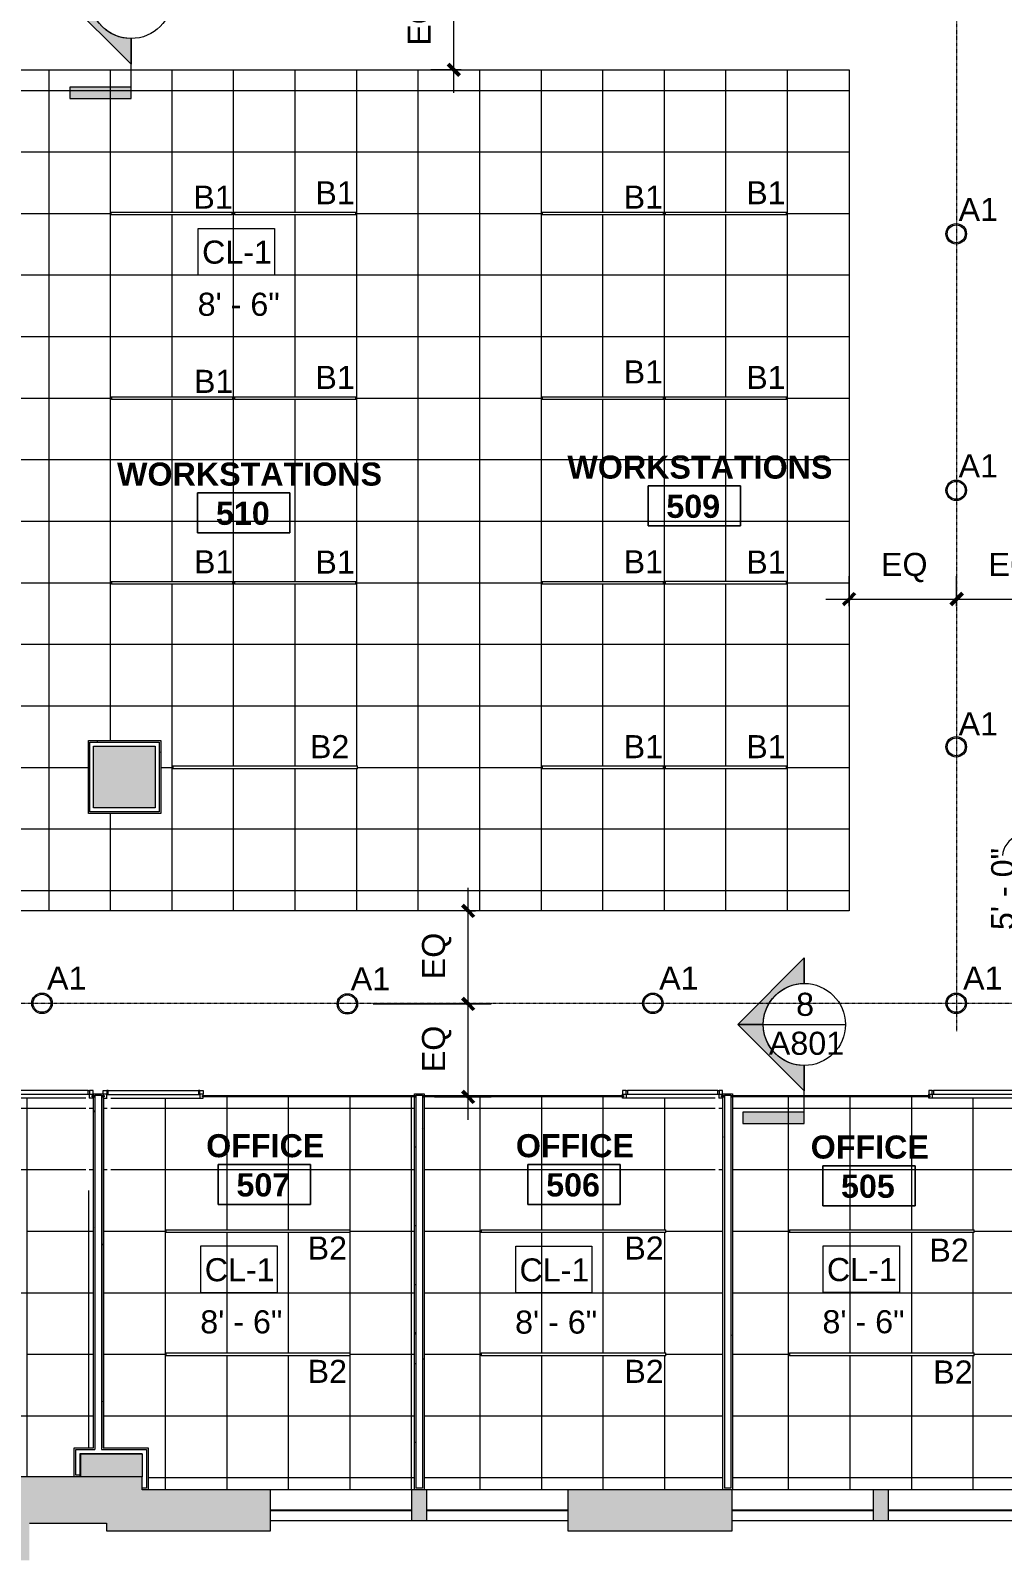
# Model space of a CAD drawing. Header units: inches. Extents: x 0 to 1865, y 0 to 1094.
# Drawn here: x 1049 to 1428, y 0 to 597 of the extents above; entities that cross this region are included whole.
import ezdxf

# ---------------------------------------------------------------- set-up
doc = ezdxf.new("R2010")
doc.units = ezdxf.units.IN
doc.header["$MEASUREMENT"] = 0
doc.linetypes.add('Center 1_16_', pattern=[0.15625, 0.0625, -0.03125, 0.03125, -0.03125])
for name, color, linetype, lineweight in [('A-ANNO-DIMS', 211, 'Continuous', 9), ('A-ANNO-DIMS-96', 211, 'Continuous', 9), ('A-AREA-IDEN', 2, 'Continuous', 9), ('A-CLNG', 13, 'Continuous', 13), ('A-CLNG-IDEN', 151, 'Continuous', 9), ('A-CLNG-PATT', 13, 'Continuous', 13), ('A-DETL', 90, 'Continuous', 9), ('A-DETL-GENF', 92, 'Continuous', 9), ('A-DOOR', 31, 'Continuous', 13), ('A-WALL', 113, 'Continuous', 13), ('A-WALL-PATT', 111, 'Continuous', 13), ('E-LITE-EQPM', 33, 'Continuous', 9), ('E-LITE-EQPM-IDEN', 33, 'Continuous', 9), ('G-ANNO-SYMB', 111, 'Continuous', 9), ('I-WALL', 2, 'Continuous', 13), ('S-COLS', 52, 'Continuous', 13), ('Victor Bldg - 5th Floor_LINK_dwg', 8, 'Continuous', 9), ('WINDOWS', 7, 'Continuous', 9), ('WINDOWS SILL', 7, 'Continuous', 9)]:
    doc.layers.add(name, color=color, linetype=linetype, lineweight=lineweight)
doc.styles.add('Arial', font='arial.ttf', dxfattribs={"height": 9})
doc.styles.add('Swis721 Lt BT', font='swissl.ttf', dxfattribs={"height": 9})
doc.styles.add('Swis721 Lt BT_B', font='', dxfattribs={"height": 9})
doc.styles.get('Swis721 Lt BT_B').set_extended_font_data('Swis721 Lt BT', bold=True)
doc.dimstyles.new('OTJ_-_3_32__Linear__1_2__Tolerance', dxfattribs={"dimscale": 12, "dimtxt": 9.497835, "dimasz": 0.375, "dimexe": 0.75, "dimexo": 0.5, "dimgap": 0.5, "dimtad": 1, "dimdec": 1, "dimrnd": 0.5, "dimzin": 3, "dimdsep": 46, "dimlunit": 4, "dimtxsty": 'Swis721 Lt BT', "dimblk1": 'OBLIQUE', "dimblk2": 'OBLIQUE', "dimsah": 1, "dimcen": 0.09, "dimdle": 0.75, "dimazin": 0, "dimtfac": 1, "dimtdec": 4, "dimtix": 1, "dimtmove": 0, "dimatfit": 3, "dimfxl": 1, "dimtvp": 1, "dimfrac": 2, "dimtolj": 1, "dimtzin": 0, "dimarcsym": 2})
doc.dimstyles.new('OTJ_-_3_32__Linear__1_2__Tolerance_1', dxfattribs={"dimscale": 12, "dimtxt": 9.497835, "dimasz": 0.375, "dimexe": 0.75, "dimexo": 0.5, "dimgap": 0.5, "dimtad": 1, "dimdec": 1, "dimrnd": 0.5, "dimzin": 3, "dimdsep": 46, "dimlunit": 4, "dimtxsty": 'Swis721 Lt BT', "dimblk1": 'OBLIQUE', "dimblk2": 'OBLIQUE', "dimsah": 1, "dimcen": 0.09, "dimdle": 0.75, "dimazin": 0, "dimtfac": 1, "dimtdec": 4, "dimtix": 1, "dimtmove": 1, "dimatfit": 3, "dimfxl": 1, "dimtvp": 1, "dimfrac": 2, "dimtolj": 1, "dimtzin": 0, "dimarcsym": 2})
pattern_1 = [(0, (0, 0), (30.72, 7.68), [1.267, -21.773, 1.267, -21.773, -122.88]), (0, (0, 0), (30.72, 7.68), [-46.08, 1.267, -44.813, 1.267, -21.773, -53.76]), (0, (0, 0), (30.72, 7.68), [-115.2, 1.267, -14.093, 1.267, -37.133]), (120, (11.52, 3.84), (-22.011075, 22.7643), [1.267, -21.773, 1.267, -21.773, -122.88]), (120, (11.52, 3.84), (-22.011075, 22.7643), [-46.08, 1.267, -44.813, 1.267, -21.773, -53.76]), (120, (11.52, 3.84), (-22.011075, 22.7643), [-115.2, 1.267, -14.093, 1.267, -37.133]), (240, (15.36, 19.2), (-8.708925, -30.4443), [1.267, -21.773, 1.267, -21.773, -122.88]), (240, (15.36, 19.2), (-8.708925, -30.4443), [-46.08, 1.267, -44.813, 1.267, -21.773, -53.76]), (240, (15.36, 19.2), (-8.708925, -30.4443), [-115.2, 1.267, -14.093, 1.267, -37.133])]

# ---------------------------------------------------------------- blocks, each defined once
blk = doc.blocks.new('Concrete-Rectangular-Column - 24_ X 24_-6973359-REFLECTED CEILING PLAN')
at = {"layer": 'S-COLS', "lineweight": 9}
blk.add_hatch(color=7, dxfattribs=at).paths.add_polyline_path([(12, -12), (12, 12), (-12, 12), (-12, -12)], flags=0)
at = {"layer": 'S-COLS', "color": 8, "lineweight": 20}
for p, q in [((-12, 12), (12, 12)), ((-12, -12), (-12, 12)), ((12, 12), (12, -12)), ((12, -12), (-12, -12))]:
    blk.add_line(p, q, dxfattribs=at)
blk = doc.blocks.new('Concrete-Rectangular-Column - 24_ X 24_-V2-REFLECTED CEILING PLAN')
at = {"layer": 'S-COLS', "lineweight": 9}
blk.add_hatch(color=7, dxfattribs=at).paths.add_polyline_path([(-6.46, 3.09), (12, 3.09), (12, 12), (-12, 12), (-12, 3.09), (-7.06, 3.09)], flags=0)
at = {"layer": 'S-COLS', "color": 8, "lineweight": 20}
for p, q in [((-12, 12), (12, 12)), ((-12, 3.09), (-12, 12)), ((12, 12), (12, 3.09))]:
    blk.add_line(p, q, dxfattribs=at)
blk = doc.blocks.new('Lighting fixture TBLS-HX-4-15-B-U-W - TBLS-HX-4-24-7815314-REFLECTED CEILING PLAN')
at = {"layer": 'E-LITE-EQPM'}
for p, q in [((-0.54, 23.67), (0.54, 23.67)), ((-0.54, 23.67), (-0.54, -23.67)), ((-0.47, 23.75), (0.47, 23.75)), ((-0.47, 23.75), (-0.47, 23.67)), ((0.47, 23.67), (0.47, 23.75)), ((0.54, -23.67), (0.54, 23.67)), ((0.54, -23.67), (-0.54, -23.67)), ((-0.47, -23.67), (-0.47, -23.75)), ((0.47, -23.75), (-0.47, -23.75)), ((0.47, -23.75), (0.47, -23.67))]:
    blk.add_line(p, q, dxfattribs=at)
blk = doc.blocks.new('Lighting fixture TBLS-HX-4-15-B-U-W - TBLS-HX-4-24 - 6_-7900651-REFLECTED CEILING PLAN')
at = {"layer": 'E-LITE-EQPM'}
for p, q in [((-0.5375, 23.675), (0.5375, 23.675)), ((-0.5375, 23.675), (-0.5375, -48.325)), ((-0.46875, 23.753125), (0.46875, 23.753125)), ((-0.46875, 23.753125), (-0.46875, 23.675)), ((0.46875, 23.675), (0.46875, 23.753125)), ((0.5375, -48.325), (0.5375, 23.675)), ((0.5375, -48.325), (-0.5375, -48.325))]:
    blk.add_line(p, q, dxfattribs=at)
blk = doc.blocks.new('L-PENDANT_FOCAL POINT 3_5 CYLINDER - L-PENDANT_FOCAL POINT 3_5 CYLINDER-7826649-REFLECTED CEILING PLAN')
at = {"layer": 'E-LITE-EQPM'}
for radius in [4, 3.5]:
    blk.add_circle((-0.125, 0), radius, dxfattribs=at)
blk = doc.blocks.new('Victor Bldg - 5th Floor_LINK_dwg-6972324-REFLECTED CEILING PLAN')
at = {"layer": 'WINDOWS'}
for p, q in [((1143, 19.75), (1198, 19.75)), ((1143, 19.5), (1198, 19.5)), ((1204, 19.75), (1259, 19.75)), ((1204, 19.5), (1259, 19.5)), ((1323.07, 19.75), (1378, 19.75)), ((1323.07, 19.5), (1378, 19.5)), ((1384, 19.75), (1439, 19.75)), ((1384, 19.5), (1439, 19.5))]:
    blk.add_line(p, q, dxfattribs=at)
at = {"layer": 'WINDOWS SILL'}
for p, q in [((1143, 15.5), (1198, 15.5)), ((1204, 15.5), (1259, 15.5)), ((1323.07, 15.5), (1378, 15.5)), ((1384, 15.5), (1439, 15.5))]:
    blk.add_line(p, q, dxfattribs=at)
blk = doc.blocks.new('Door - Single - Full Lite-8092558-REFLECTED CEILING PLAN')
at = {"layer": 'A-DOOR', "lineweight": 9}
for p, q in [((-15.51, 0.34), (-15.51, 0.86)), ((-15.51, 0.86), (-14.13, 0.86)), ((-14.13, 0.86), (-14.01, 0.86)), ((-14.13, 0.86), (-14.13, -0.64)), ((-12.63, 0.86), (22.12, 0.86)), ((22.12, -0.64), (22.12, 0.86)), ((22.12, 0.86), (23.49, 0.86)), ((23.49, 0.86), (23.49, 0.34)), ((-15.51, -0.68), (-15.51, -0.16)), ((-15.51, -0.68), (-15.51, -2.14)), ((-14.13, -0.68), (-15.51, -0.68)), ((-15.51, -2.14), (-14.13, -2.14)), ((-14.13, -0.64), (-13.63, -0.64)), ((-14.13, -2.14), (-14.13, -0.68)), ((-13.63, -2.14), (-14.13, -2.14)), ((-13.63, -0.64), (21.62, -0.64)), ((-13.63, -0.64), (-13.63, -2.14)), ((-13.63, -2.14), (21.62, -2.14)), ((21.62, -2.14), (21.62, -0.64)), ((21.62, -0.64), (22.12, -0.64)), ((22.12, -2.14), (21.62, -2.14)), ((23.49, -0.68), (22.12, -0.68)), ((22.12, -0.68), (22.12, -2.14)), ((22.12, -2.14), (23.49, -2.14)), ((23.49, -0.16), (23.49, -0.68)), ((23.49, -2.14), (23.49, -0.68))]:
    blk.add_line(p, q, dxfattribs=at)
blk = doc.blocks.new('Door - Single - Full Lite-8092562-REFLECTED CEILING PLAN')
at = {"layer": 'A-DOOR', "lineweight": 9}
for p, q in [((-15.51, 0.68), (-15.51, 2.14)), ((-15.51, 2.14), (-14.13, 2.14)), ((-14.13, 0.68), (-15.51, 0.68)), ((-15.51, 0.68), (-15.51, 0.16)), ((-14.13, 2.14), (-14.13, 0.68)), ((-13.63, 2.14), (-14.13, 2.14)), ((-14.13, 0.64), (-13.63, 0.64)), ((-14.13, -0.86), (-14.13, 0.64)), ((-13.63, 2.14), (21.62, 2.14)), ((-13.63, 0.64), (-13.63, 2.14)), ((-13.63, 0.64), (21.62, 0.64)), ((21.62, 2.14), (21.62, 0.64)), ((22.12, 2.14), (21.62, 2.14)), ((21.62, 0.64), (22.12, 0.64)), ((22.12, 2.14), (23.49, 2.14)), ((22.12, 0.68), (22.12, 2.14)), ((23.49, 0.68), (22.12, 0.68)), ((22.12, 0.64), (22.12, -0.86)), ((23.49, 2.14), (23.49, 0.68)), ((23.49, 0.16), (23.49, 0.68)), ((-15.51, -0.34), (-15.51, -0.86)), ((-15.51, -0.86), (-14.13, -0.86)), ((-14.13, -0.86), (-14.01, -0.86)), ((-12.63, -0.86), (22.12, -0.86)), ((22.12, -0.86), (23.49, -0.86)), ((23.49, -0.86), (23.49, -0.34))]:
    blk.add_line(p, q, dxfattribs=at)
blk = doc.blocks.new('Room Tag - Room Name and Number-3379422-REFLECTED CEILING PLAN')
at = {"layer": 'A-AREA-IDEN'}
for p, q in [((-0.1881, -0.1636), (-0.1881, -0.0018)), ((-0.1881, -0.0018), (0.1869, -0.0018)), ((0.1869, -0.0018), (-0.1881, -0.0018)), ((-0.1881, -0.0018), (-0.1881, -0.1636)), ((0.1869, -0.0018), (0.1869, -0.1636)), ((0.1869, -0.1636), (0.1869, -0.0018)), ((0.1869, -0.1636), (-0.1881, -0.1636)), ((-0.1881, -0.1636), (0.1869, -0.1636))]:
    blk.add_line(p, q, dxfattribs=at)
blk = doc.blocks.new('DIMBLOCK20-REFLECTED CEILING PLAN')
at = {"layer": 'A-ANNO-DIMS-96'}
for p, q in [((1459.69, 316.25), (1439.57, 316.25)), ((1448.57, 316.25), (1448.57, 247.25)), ((1448.57, 316.25), (1459.69, 316.25)), ((1447, 256.25), (1457.57, 256.25)), ((1448.57, 256.25), (1447, 256.25))]:
    blk.add_line(p, q, dxfattribs=at)
at = {"layer": 'A-ANNO-DIMS-96', "lineweight": 50}
for p, q in [((1448.57, 316.25), (1446.32, 318.5)), ((1448.57, 316.25), (1450.82, 314)), ((1448.57, 256.25), (1446.32, 258.5)), ((1448.57, 256.25), (1450.82, 254))]:
    blk.add_line(p, q, dxfattribs=at)
at = {"layer": 'A-ANNO-DIMS-96'}
blk.add_ellipse((1448.57, 274.9), major_axis=(-20.04, 0), ratio=0.566355, start_param=4.712389, end_param=6.283185, dxfattribs=at)
at = {"layer": 'A-ANNO-DIMS-96', "color": 0, "insert": (1424.04, 245.8), "char_height": 9, "width": 34.9159, "attachment_point": 1, "rotation": 90, "line_spacing_factor": 1.005062, "style": 'Swis721 Lt BT'}
blk.add_mtext('5\' - 0"', dxfattribs=at)
blk = doc.blocks.new('_Oblique')
at = {"color": 0, "linetype": 'ByBlock', "lineweight": -2}
blk.add_line((-0.5, -0.5), (0.5, 0.5), dxfattribs=at)
blk = doc.blocks.new('DIMBLOCK24-REFLECTED CEILING PLAN')
at = {"layer": 'A-ANNO-DIMS-96'}
for p, q in [((1368.62, 372.06), (1368.62, 383.88)), ((1410.56, 372.06), (1410.56, 383.88)), ((1359.62, 374.88), (1410.56, 374.88)), ((1368.62, 374.88), (1368.62, 372.06)), ((1410.56, 374.88), (1410.56, 372.06))]:
    blk.add_line(p, q, dxfattribs=at)
at = {"layer": 'A-ANNO-DIMS-96', "lineweight": 50}
for p, q in [((1368.62, 374.88), (1370.87, 377.13)), ((1410.56, 374.88), (1412.81, 377.13)), ((1368.62, 374.88), (1366.37, 372.63)), ((1410.56, 374.88), (1408.31, 372.63))]:
    blk.add_line(p, q, dxfattribs=at)
at = {"layer": 'A-ANNO-DIMS-96', "color": 0, "insert": (1381.07, 392.89), "char_height": 9, "width": 20.443, "attachment_point": 1, "line_spacing_factor": 1.005062, "style": 'Swis721 Lt BT'}
blk.add_mtext('EQ', dxfattribs=at)
blk = doc.blocks.new('DIMBLOCK25-REFLECTED CEILING PLAN')
at = {"layer": 'A-ANNO-DIMS-96'}
for p, q in [((1410.56, 372.06), (1410.56, 383.88)), ((1452.5, 372.06), (1452.5, 383.88)), ((1410.56, 374.88), (1461.5, 374.88)), ((1410.56, 374.88), (1410.56, 372.06)), ((1452.5, 374.88), (1452.5, 372.06))]:
    blk.add_line(p, q, dxfattribs=at)
at = {"layer": 'A-ANNO-DIMS-96', "lineweight": 50}
for p, q in [((1410.56, 374.88), (1412.81, 377.13)), ((1452.5, 374.88), (1454.75, 377.13)), ((1410.56, 374.88), (1408.31, 372.63)), ((1452.5, 374.88), (1450.25, 372.63))]:
    blk.add_line(p, q, dxfattribs=at)
at = {"layer": 'A-ANNO-DIMS-96', "color": 0, "insert": (1423.01, 392.89), "char_height": 9, "width": 20.443, "attachment_point": 1, "line_spacing_factor": 1.005062, "style": 'Swis721 Lt BT'}
blk.add_mtext('EQ', dxfattribs=at)
blk = doc.blocks.new('DIMBLOCK26-REFLECTED CEILING PLAN')
at = {"layer": 'A-ANNO-DIMS-96'}
for p, q in [((1183, 617.09), (1223.5, 617.09)), ((1214.5, 617.09), (1183, 617.09)), ((1214.5, 572.25), (1214.5, 617.09)), ((1217.32, 581.25), (1205.5, 581.25)), ((1214.5, 581.25), (1217.32, 581.25))]:
    blk.add_line(p, q, dxfattribs=at)
at = {"layer": 'A-ANNO-DIMS-96', "lineweight": 50}
for p, q in [((1214.5, 617.09), (1212.25, 619.34)), ((1214.5, 617.09), (1216.75, 614.84)), ((1214.5, 581.25), (1212.25, 583.5)), ((1214.5, 581.25), (1216.75, 579))]:
    blk.add_line(p, q, dxfattribs=at)
at = {"layer": 'A-ANNO-DIMS-96', "color": 0, "insert": (1196.48, 590.65), "char_height": 9, "width": 20.443, "attachment_point": 1, "rotation": 90, "line_spacing_factor": 1.005062, "style": 'Swis721 Lt BT'}
blk.add_mtext('EQ', dxfattribs=at)
blk = doc.blocks.new('DIMBLOCK28-REFLECTED CEILING PLAN')
at = {"layer": 'A-ANNO-DIMS-96'}
for p, q in [((1183, 217), (1229.11, 217)), ((1220.11, 217), (1183, 217)), ((1220.11, 171.75), (1220.11, 217)), ((1207, 180.75), (1229.11, 180.75)), ((1220.11, 180.75), (1207, 180.75))]:
    blk.add_line(p, q, dxfattribs=at)
at = {"layer": 'A-ANNO-DIMS-96', "lineweight": 50}
for p, q in [((1220.11, 217), (1217.86, 219.25)), ((1220.11, 217), (1222.36, 214.75)), ((1220.11, 180.75), (1217.86, 183)), ((1220.11, 180.75), (1222.36, 178.5))]:
    blk.add_line(p, q, dxfattribs=at)
at = {"layer": 'A-ANNO-DIMS-96', "color": 0, "insert": (1202.09, 190.36), "char_height": 9, "width": 20.443, "attachment_point": 1, "rotation": 90, "line_spacing_factor": 1.005062, "style": 'Swis721 Lt BT'}
blk.add_mtext('EQ', dxfattribs=at)
blk = doc.blocks.new('DIMBLOCK29-REFLECTED CEILING PLAN')
at = {"layer": 'A-ANNO-DIMS-96'}
for p, q in [((1220.11, 217), (1220.11, 262.25)), ((1222.93, 253.25), (1211.11, 253.25)), ((1220.11, 253.25), (1222.93, 253.25)), ((1183, 217), (1229.11, 217)), ((1220.11, 217), (1183, 217))]:
    blk.add_line(p, q, dxfattribs=at)
at = {"layer": 'A-ANNO-DIMS-96', "lineweight": 50}
for p, q in [((1220.11, 253.25), (1217.86, 255.5)), ((1220.11, 253.25), (1222.36, 251)), ((1220.11, 217), (1217.86, 219.25)), ((1220.11, 217), (1222.36, 214.75))]:
    blk.add_line(p, q, dxfattribs=at)
at = {"layer": 'A-ANNO-DIMS-96', "color": 0, "insert": (1202.09, 226.61), "char_height": 9, "width": 20.443, "attachment_point": 1, "rotation": 90, "line_spacing_factor": 1.005062, "style": 'Swis721 Lt BT'}
blk.add_mtext('EQ', dxfattribs=at)
blk = doc.blocks.new('Drafting View - 3_32_ x 3_8_-334918-REFLECTED CEILING PLAN')
at = {"layer": 'G-ANNO-SYMB'}
blk.add_hatch(color=256, dxfattribs=at).paths.add_polyline_path([(0, 0.2495), (0, 0), (-0.0469, 0), (-0.0469, 0.2495)], flags=0)
for p, q in [((0, 0.2495), (-0.0469, 0.2495)), ((-0.0469, 0.2495), (-0.0469, 0)), ((0, 0), (0, 0.2495)), ((-0.0469, 0), (0, 0))]:
    blk.add_line(p, q, dxfattribs=at)
blk = doc.blocks.new('Drafting View - Section Head - Filled-1367765-REFLECTED CEILING PLAN')
at = {"layer": 'G-ANNO-SYMB'}
h = blk.add_hatch(color=256, dxfattribs=at)
edge = h.paths.add_edge_path(flags=0)
edge.add_line((-0.5202, 0), (-0.25, 0.2702))
edge.add_line((-0.25, 0.2702), (-0.25, 0.1667))
edge.add_arc((-0.25, 0), 0.1667, 90, 180)
edge.add_line((-0.4167, 0), (-0.5202, 0))
h = blk.add_hatch(color=256, dxfattribs=at)
edge = h.paths.add_edge_path(flags=0)
edge.add_line((0.0202, 0), (-0.0833, 0))
edge.add_arc((-0.25, 0), 0.1667, 0, 90)
edge.add_line((-0.25, 0.1667), (-0.25, 0.2702))
edge.add_line((-0.25, 0.2702), (0.0202, 0))
for p, q in [((-0.25, 0.2702), (-0.5202, 0)), ((-0.25, 0.2702), (-0.5202, 0)), ((-0.25, 0.2702), (0.0202, 0)), ((-0.25, 0.1667), (-0.25, 0.2702)), ((0.0202, 0), (-0.25, 0.2702)), ((-0.25, 0.2702), (-0.25, 0.1667)), ((-0.5202, 0), (-0.4167, 0)), ((-0.0833, 0), (0.0202, 0)), ((-0.5202, 0), (-0.4167, 0)), ((-0.4167, 0), (-0.5202, 0)), ((0.0202, 0), (-0.0833, 0)), ((-0.0833, 0), (0.0202, 0))]:
    blk.add_line(p, q, dxfattribs=at)
for start, end in [(0, 180), (360, 180), (90, 180), (0, 90), (180, 360)]:
    blk.add_arc((-0.25, 0), 0.1667, start, end, dxfattribs=at)

msp = doc.modelspace()

# ---------------------------------------------------------------- hatches: boundary and pattern name
at = {"layer": 'A-CLNG-PATT'}
h = msp.add_hatch(dxfattribs=at)
h.set_pattern_fill('FP_10', color=256, style=0, pattern_type=2)
h.set_pattern_definition([(180, (1104.616, 309.25), (3e-15, 24), []), (90, (1104.616, 309.25), (24, -1e-15), [])])
h.paths.add_polyline_path([(1279.4, 253.25), (1368.62, 253.25), (1368.62, 581.25), (889.12, 581.25), (889.12, 253.25), (1162.33, 253.25)], flags=0)
h.paths.add_polyline_path([(1086.32, 291.25), (1071.97, 291.25), (1071.97, 319.75), (1100.25, 319.75), (1100.25, 291.25), (1092.4, 291.25)], flags=0)
h.paths.add_polyline_path([(1296.3, 306.72), (1296.3, 308.74), (1248.95, 308.73), (1248.95, 309.81), (1296.3, 309.81), (1296.3, 308.87)], flags=0)
h.paths.add_polyline_path([(1296.96, 306.72), (1296.96, 309.81), (1344.31, 309.82), (1344.31, 308.74), (1296.96, 308.74)], flags=0)
h.paths.add_polyline_path([(960.94, 306.72), (960.94, 309.79), (1008.29, 309.79), (1008.29, 308.72), (960.94, 308.71)], flags=0)
h.paths.add_polyline_path([(1104.94, 306.72), (1104.94, 309.8), (1176.94, 309.8), (1176.94, 308.73), (1104.94, 308.72)], flags=0)
h.paths.add_polyline_path([(912.95, 306.72), (912.95, 309.79), (960.3, 309.79), (960.3, 308.71), (912.95, 308.71)], flags=0)
h.paths.add_polyline_path([(961.01, 379.84), (961.01, 381.79), (1008.36, 381.79), (1008.36, 380.72), (961.01, 380.71)], flags=0)
h.paths.add_polyline_path([(912.94, 379.84), (912.94, 381.79), (960.29, 381.79), (960.29, 380.71), (912.94, 380.71)], flags=0)
h.paths.add_polyline_path([(1080.94, 379.84), (1080.94, 381.79), (1128.29, 381.79), (1128.29, 380.71), (1080.94, 380.71)], flags=0)
h.paths.add_polyline_path([(1296.29, 379.84), (1296.29, 380.71), (1248.94, 380.71), (1248.94, 381.79), (1296.29, 381.79), (1296.29, 380.92)], flags=0)
h.paths.add_polyline_path([(1296.95, 379.84), (1296.95, 381.8), (1344.3, 381.8), (1344.3, 380.73), (1296.95, 380.73)], flags=0)
h.paths.add_polyline_path([(1128.93, 379.84), (1128.93, 381.79), (1176.28, 381.79), (1176.28, 380.72), (1128.93, 380.71)], flags=0)
h.paths.add_polyline_path([(1296.95, 448.66), (1296.95, 453.8), (1344.3, 453.8), (1344.3, 452.73), (1296.95, 452.73)], flags=0)
h.paths.add_polyline_path([(961.01, 448.66), (961.01, 453.79), (1008.36, 453.79), (1008.36, 452.72), (961.01, 452.71)], flags=0)
h.paths.add_polyline_path([(1248.94, 448.66), (1248.94, 453.79), (1296.29, 453.79), (1296.29, 452.71), (1248.94, 452.71)], flags=0)
h.paths.add_polyline_path([(912.69, 448.66), (912.69, 453.79), (960.04, 453.79), (960.04, 452.71), (912.69, 452.71)], flags=0)
h.paths.add_polyline_path([(1080.94, 448.66), (1080.94, 453.79), (1128.29, 453.79), (1128.29, 452.71), (1080.94, 452.71)], flags=0)
h.paths.add_polyline_path([(1128.93, 448.66), (1128.93, 453.8), (1176.28, 453.8), (1176.28, 452.73), (1128.93, 452.73)], flags=0)
h.paths.add_polyline_path([(1248.94, 521.77), (1248.94, 525.81), (1296.29, 525.81), (1296.29, 524.74), (1248.94, 524.73)], flags=0)
h.paths.add_polyline_path([(1080.69, 521.77), (1080.69, 525.8), (1128.04, 525.8), (1128.04, 524.73), (1080.69, 524.72)], flags=0)
h.paths.add_polyline_path([(912.94, 521.77), (912.94, 525.79), (960.29, 525.79), (960.29, 524.71), (912.94, 524.71)], flags=0)
h.paths.add_polyline_path([(1296.94, 523.92), (1296.94, 525.81), (1344.29, 525.82), (1344.29, 524.74), (1296.94, 524.74)], flags=0)
h.paths.add_polyline_path([(961, 523.92), (961, 525.79), (1008.35, 525.79), (1008.35, 524.72), (961, 524.71)], flags=0)
h.paths.add_polyline_path([(1128.92, 523.92), (1128.92, 525.8), (1176.27, 525.8), (1176.27, 524.73), (1128.92, 524.73)], flags=0)
h = msp.add_hatch(dxfattribs=at)
h.set_pattern_fill('FP_4', color=256, style=0, pattern_type=2)
h.set_pattern_definition([(0, (1264.156, 104.375), (0, -24), []), (270, (1264.156, 104.375), (-24, -1e-15), [])])
h.paths.add_polyline_path([(928.21, 19.09), (1011.06, 19.09), (1011.06, 41.59), (1032.06, 41.59), (1032.06, 32.59), (1066.44, 32.59), (1066.44, 43.84), (1073.94, 43.84), (1073.94, 180.75), (1073.81, 180.75), (1073.78, 180.23), (1072.31, 180.23), (1072.31, 144.23), (1070.94, 144.23), (1070.94, 180.23), (1034.81, 180.23), (1034.81, 180.75), (878.38, 180.75), (878.38, 35.71), (915.75, 35.71), (915.75, 22.84), (927.06, 22.84), (927.06, 19.09)], flags=0)
h.paths.add_polyline_path([(1069, 32.59), (1069, 41.59), (1068.69, 41.59), (1068.69, 32.59)], flags=0)
h.paths.add_polyline_path([(904.73, 78.77), (904.73, 80.91), (952.08, 80.92), (952.08, 79.84), (904.73, 79.84)], flags=0)
h.paths.add_polyline_path([(953.81, 79.84), (952.48, 79.85), (952.48, 80.91), (999.83, 80.92), (999.83, 79.84), (957.47, 79.84)], flags=0)
h.paths.add_polyline_path([(1037.95, 79.84), (1000.48, 79.84), (1000.48, 80.92), (1047.83, 80.92), (1047.83, 79.84), (1043.57, 79.84)], flags=0)
h.paths.add_polyline_path([(999.83, 127.84), (952.48, 127.84), (952.48, 128.91), (999.83, 128.91), (999.83, 128.23)], flags=0)
h.paths.add_polyline_path([(1000.48, 127.84), (1000.48, 128.91), (1047.83, 128.91), (1047.83, 127.84), (1001.37, 127.84)], flags=0)
h.paths.add_polyline_path([(904.48, 127.84), (904.48, 128.91), (951.83, 128.91), (951.83, 127.84), (906.26, 127.84)], flags=0)
h = msp.add_hatch(dxfattribs=at)
h.set_pattern_fill('FP_15', color=256, style=0, pattern_type=2)
h.set_pattern_definition([(90, (1126.03, 104.375), (24, -1e-15), []), (0, (1126.03, 104.375), (0, -24), [])])
h.paths.add_polyline_path([(1095.25, 27.5), (1199.12, 27.5), (1199.12, 180.75), (1116.81, 180.75), (1116.81, 180.23), (1080.69, 180.23), (1080.69, 144.23), (1079.31, 144.23), (1079.31, 180.23), (1077.81, 180.23), (1077.81, 180.75), (1077.69, 180.75), (1077.69, 43.84), (1095.25, 43.84), (1095.25, 28.12)], flags=0)
h.paths.add_polyline_path([(1092.91, 41.5), (1093, 41.5), (1092.99, 41.59), (1077.69, 41.59), (1077.69, 41.5)], flags=0)
h.paths.add_polyline_path([(1118.43, 79.84), (1102.14, 79.84), (1102.14, 80.91), (1174.14, 80.91), (1174.14, 79.84), (1122.22, 79.84)], flags=0)
h.paths.add_polyline_path([(1125.75, 127.84), (1102.14, 127.84), (1102.14, 128.91), (1174.14, 128.91), (1174.14, 127.84), (1133.07, 127.84)], flags=0)
h = msp.add_hatch(dxfattribs=at)
h.set_pattern_fill('FP_16', color=256, style=0, pattern_type=2)
h.set_pattern_definition([(90, (1272.787, 104.375), (24, -1e-15), []), (0, (1272.787, 104.375), (0, -24), [])])
h.paths.add_polyline_path([(1202.88, 27.5), (1319.45, 27.5), (1319.45, 180.75), (1319.32, 180.75), (1319.32, 180.23), (1317.82, 180.23), (1317.82, 144.23), (1316.45, 144.23), (1316.45, 180.23), (1280.32, 180.23), (1280.32, 180.75), (1202.88, 180.75), (1202.88, 28.12)], flags=0)
h.paths.add_polyline_path([(1235.5, 79.84), (1225.11, 79.84), (1225.11, 80.91), (1297.11, 80.91), (1297.11, 79.84), (1242.81, 79.84)], flags=0)
h.paths.add_polyline_path([(1250.13, 127.84), (1225.11, 127.84), (1225.11, 128.91), (1297.11, 128.91), (1297.11, 127.84), (1257.45, 127.84)], flags=0)
h = msp.add_hatch(dxfattribs=at)
h.set_pattern_fill('FP_17', color=256, style=0, pattern_type=2)
h.set_pattern_definition([(270, (1393.037, 104.375), (-24, -1e-15), []), (180, (1393.037, 104.375), (-3e-15, 24), [])])
h.paths.add_polyline_path([(1378, 27.5), (1438.88, 27.5), (1438.88, 180.75), (1438.7, 180.75), (1438.7, 180.23), (1437.2, 180.23), (1437.2, 144.23), (1435.82, 144.23), (1435.82, 180.23), (1399.7, 180.23), (1399.7, 180.75), (1323.2, 180.75), (1323.2, 27.5)], flags=0)
h.paths.add_polyline_path([(1374.51, 79.84), (1345.36, 79.84), (1345.36, 80.91), (1417.36, 80.91), (1417.36, 79.84), (1381.83, 79.84)], flags=0)
h.paths.add_polyline_path([(1345.36, 127.84), (1345.36, 128.91), (1417.36, 128.91), (1417.36, 127.84), (1352.56, 127.84)], flags=0)
at = {"layer": 'A-DETL-GENF'}
h = msp.add_hatch(color=7, dxfattribs=at)
h.paths.add_polyline_path([(507.13, 0), (512.25, 0), (512.25, 23.12), (510.25, 23.12), (510.25, 26.12), (479.25, 26.12), (479.25, 23.12), (411, 23.12), (411, 4), (418, 4), (418, 0), (483, 0)], flags=0)
h.paths.add_polyline_path([(338, 0), (338, 4), (349.13, 4), (349.13, 23.12), (273, 23.12), (273, 4), (280, 4), (280, 0)], flags=0)
h.paths.add_polyline_path([(649.88, 0), (650.5, 0), (650.5, 23.12), (648.25, 23.12), (648.25, 33.13), (614, 33.13), (614, 23.12), (596.25, 23.12), (596.25, 0), (648.25, 0)], flags=0)
h.paths.add_polyline_path([(142, 0), (200, 0), (200, 4), (211.12, 4), (211.12, 23.12), (135, 23.12), (135, 4), (142, 4)], flags=0)
h.paths.add_polyline_path([(927.06, 0), (927.06, 22.84), (913.5, 22.84), (913.5, 33.13), (884.25, 33.13), (884.25, 23.12), (874.75, 23.12), (874.75, 19), (872.75, 19), (872.75, 0), (915.75, 0)], flags=0)
h.paths.add_polyline_path([(734.5, 0), (788.75, 0), (788.75, 23.12), (780.88, 23.12), (780.88, 56), (751.25, 56), (751.25, 23.12), (734.5, 23.12), (734.5, 19)], flags=0)
h.paths.add_polyline_path([(1049, 0), (1049, 14.5), (1079, 14.5), (1079, 11.5), (1143, 11.5), (1143, 27.5), (1093, 27.5), (1093, 32.59), (1032.06, 32.59), (1032.06, 41.59), (1011.06, 41.59), (1011.06, 0), (1045.27, 0)], flags=0)
h.paths.add_polyline_path([(34.12, 0), (62, 0), (62, 4), (69, 4), (69, 23.12), (22.13, 23.12), (22.13, 74.5), (4, 74.5), (4, 66), (0, 66), (0, 0), (22.13, 0)], flags=0)
h.paths.add_polyline_path([(1503, 11.5), (1503, 27.5), (1439, 27.5), (1439, 11.5), (1483, 11.5)], flags=0)
h.paths.add_polyline_path([(1320.07, 11.5), (1323.07, 11.5), (1323.07, 27.5), (1259, 27.5), (1259, 11.5), (1319.45, 11.5)], flags=0)
h.paths.add_polyline_path([(1819, 11.5), (1863, 11.5), (1863, 27.5), (1799, 27.5), (1799, 11.5), (1802, 11.5)], flags=0)
h.paths.add_polyline_path([(1641.59, 11.5), (1683, 11.5), (1683, 27.5), (1619, 27.5), (1619, 11.5), (1641.59, 11.5)], flags=0)
h.paths.add_polyline_path([(1198, 15.5), (1204, 15.5), (1204, 27.5), (1198, 27.5), (1198, 26.37)], flags=0)
h.paths.add_polyline_path([(1378, 15.5), (1384, 15.5), (1384, 27.5), (1378, 27.5)], flags=0)
h.paths.add_polyline_path([(1564, 15.5), (1564, 27.5), (1558, 27.5), (1558, 15.5)], flags=0)
h.paths.add_polyline_path([(1744, 15.5), (1744, 27.5), (1738, 27.5), (1738, 15.5)], flags=0)
h.paths.add_polyline_path([(22.13, 123.5), (22.13, 170.38), (34.12, 170.38), (34.12, 224.5), (12, 224.5), (12, 212.5), (0, 212.5), (0, 132), (4, 132), (4, 123.5)], flags=0)
h.paths.add_polyline_path([(30.13, 310.5), (34.12, 310.5), (34.12, 392.5), (12, 392.5), (12, 380.5), (3.5, 380.5), (3.5, 322.5), (12, 322.5), (12, 310.5)], flags=0)
h.paths.add_polyline_path([(30.13, 478.5), (34.12, 478.5), (34.12, 560.5), (12, 560.5), (12, 548.5), (3.5, 548.5), (3.5, 490.5), (12, 490.5), (12, 478.5)], flags=0)
h.paths.add_polyline_path([(30.13, 646.5), (34.12, 646.5), (34.12, 728.5), (12, 728.5), (12, 716.5), (3.5, 716.5), (3.5, 658.5), (12, 658.5), (12, 646.5)], flags=0)
h.paths.add_polyline_path([(30.13, 814.5), (34.12, 814.5), (34.12, 896.5), (12, 896.5), (12, 884.5), (3.5, 884.5), (3.5, 826.5), (12, 826.5), (12, 814.5)], flags=0)
h.paths.add_polyline_path([(20.97, 982.5), (34.12, 982.5), (34.12, 1064.5), (12, 1064.5), (12, 1052.5), (3.5, 1052.5), (3.5, 994.5), (12, 994.5), (12, 982.5)], flags=0)
at = {"layer": 'A-WALL-PATT', "lineweight": 9}
h = msp.add_hatch(dxfattribs=at)
h.set_pattern_fill('FP_1', color=256, style=0, pattern_type=2)
h.set_pattern_definition(pattern_1)
h.paths.add_polyline_path([(1099.67, 319.12), (1100.25, 319.12), (1100.25, 319.75), (1071.97, 319.75), (1071.97, 319.12), (1099.62, 319.12)], flags=0)
h = msp.add_hatch(dxfattribs=at)
h.set_pattern_fill('FP_1', color=256, style=0, pattern_type=2)
h.set_pattern_definition(pattern_1)
h.paths.add_polyline_path([(1099.62, 291.25), (1100.25, 291.25), (1100.25, 319.12), (1099.62, 319.08), (1099.62, 291.87)], flags=0)
h = msp.add_hatch(dxfattribs=at)
h.set_pattern_fill('FP_1', color=256, style=0, pattern_type=2)
h.set_pattern_definition(pattern_1)
h.paths.add_polyline_path([(1074.56, 43.84), (1074.54, 180.75), (1073.94, 180.75), (1073.94, 43.84), (1074.54, 43.84)], flags=0)
h.paths.add_polyline_path([(1073.94, 181.25), (1074.56, 181.25), (1074.56, 181.37), (1077.06, 181.37), (1077.06, 182), (1073.94, 182)], flags=0)
h = msp.add_hatch(dxfattribs=at)
h.set_pattern_fill('FP_1', color=256, style=0, pattern_type=2)
h.set_pattern_definition(pattern_1)
h.paths.add_polyline_path([(1077.06, 43.84), (1077.69, 43.84), (1077.69, 180.75), (1077.06, 180.75), (1077.06, 61.57)], flags=0)
h.paths.add_polyline_path([(1077.69, 181.25), (1077.69, 182), (1077.06, 182), (1077.06, 181.25)], flags=0)
h = msp.add_hatch(dxfattribs=at)
h.set_pattern_fill('FP_1', color=256, style=0, pattern_type=2)
h.set_pattern_definition(pattern_1)
h.paths.add_polyline_path([(1199.75, 27.5), (1202.25, 27.5), (1202.25, 28.12), (1199.75, 28.12), (1199.75, 180.75), (1199.12, 180.75), (1199.12, 27.5), (1199.75, 27.5)], flags=0)
h.paths.add_polyline_path([(1199.12, 181.25), (1199.75, 181.25), (1199.75, 181.37), (1202.25, 181.37), (1202.25, 182), (1199.12, 182), (1199.12, 181.37)], flags=0)
h = msp.add_hatch(dxfattribs=at)
h.set_pattern_fill('FP_1', color=256, style=0, pattern_type=2)
h.set_pattern_definition(pattern_1)
h.paths.add_polyline_path([(1202.88, 27.5), (1202.88, 180.75), (1202.25, 180.75), (1202.25, 27.5)], flags=0)
h.paths.add_polyline_path([(1202.88, 181.25), (1202.88, 182), (1202.25, 182), (1202.25, 181.25), (1202.75, 181.25)], flags=0)
h = msp.add_hatch(dxfattribs=at)
h.set_pattern_fill('FP_1', color=256, style=0, pattern_type=2)
h.set_pattern_definition(pattern_1)
h.paths.add_polyline_path([(1320.08, 27.5), (1322.57, 27.5), (1322.57, 28.12), (1320.07, 28.12), (1320.07, 180.75), (1319.45, 180.75), (1319.45, 27.5), (1320.07, 27.5)], flags=0)
h.paths.add_polyline_path([(1320.07, 181.25), (1320.07, 181.37), (1322.57, 181.37), (1322.57, 182), (1319.45, 182), (1319.45, 181.25)], flags=0)
h = msp.add_hatch(dxfattribs=at)
h.set_pattern_fill('FP_1', color=256, style=0, pattern_type=2)
h.set_pattern_definition(pattern_1)
h.paths.add_polyline_path([(1323.07, 27.5), (1323.2, 27.5), (1323.2, 180.75), (1322.57, 180.75), (1322.57, 27.5)], flags=0)
h.paths.add_polyline_path([(1323.2, 181.25), (1323.2, 182), (1322.57, 182), (1322.57, 181.25)], flags=0)

# ---------------------------------------------------------------- linework, layer by layer
at = {"layer": 'A-CLNG'}
for p, q in [((889.12, 581.25), (1368.62, 581.25)), ((1368.62, 581.25), (1368.62, 253.25)), ((1368.62, 253.25), (889.12, 253.25)), ((1069, 41.59), (1069, 41.5)), ((1077.69, 41.5), (1077.69, 41.59)), ((1198, 27.5), (1143, 27.5)), ((1259, 27.5), (1204, 27.5)), ((1378, 27.5), (1323.2, 27.5)), ((1438.88, 27.5), (1384, 27.5))]:
    msp.add_line(p, q, dxfattribs=at)
at = {"layer": 'A-CLNG-IDEN', "flags": 128}
for points in [[(1114.83, 519.43), (1144.59, 519.43), (1144.59, 501.2), (1114.83, 501.2)], [(1115.86, 122.61), (1145.62, 122.61), (1145.62, 104.38), (1115.86, 104.38)], [(1238.62, 122.52), (1268.38, 122.52), (1268.38, 104.28), (1238.62, 104.28)], [(1358.49, 122.66), (1388.25, 122.66), (1388.25, 104.43), (1358.49, 104.43)]]:
    msp.add_lwpolyline(points, close=True, dxfattribs=at)
at = {"layer": 'A-DETL', "linetype": 'Center 1_16_', "lineweight": 13}
for p, q in [((1410.56, 724.5), (1410.56, 206.34)), ((915.81, 217.25), (1530.81, 217.25))]:
    msp.add_line(p, q, dxfattribs=at)
at = {"layer": 'A-DETL'}
for p, q in [((1093, 32.59), (1032.06, 32.59)), ((1093, 27.5), (1093, 32.59)), ((1143, 27.5), (1093, 27.5)), ((1143, 11.5), (1143, 27.5)), ((1204, 27.5), (1198, 27.5)), ((1198, 27.5), (1198, 15.5)), ((1204, 15.5), (1204, 27.5)), ((1323.07, 27.5), (1259, 27.5)), ((1259, 27.5), (1259, 11.5)), ((1323.07, 11.5), (1323.07, 27.5)), ((1384, 27.5), (1378, 27.5)), ((1378, 27.5), (1378, 15.5)), ((1384, 15.5), (1384, 27.5)), ((1049, 14.5), (1079, 14.5)), ((1079, 14.5), (1079, 11.5)), ((1198, 15.5), (1204, 15.5)), ((1378, 15.5), (1384, 15.5)), ((1079, 11.5), (1143, 11.5)), ((1259, 11.5), (1323.07, 11.5))]:
    msp.add_line(p, q, dxfattribs=at)
at = {"layer": 'A-WALL'}
for p, q in [((1072.59, 319.12), (1099.62, 319.12)), ((1072.59, 291.87), (1072.59, 319.12)), ((1099.62, 319.12), (1099.62, 291.87)), ((1099.62, 291.87), (1072.59, 291.87)), ((1073.94, 181.25), (1074.56, 181.25)), ((1073.94, 180.75), (1074.56, 180.75)), ((1074.56, 181.37), (1074.56, 43.21)), ((1074.56, 181.37), (1077.06, 181.37)), ((1077.06, 181.37), (1077.06, 43.21)), ((1077.06, 181.25), (1077.69, 181.25)), ((1077.06, 180.75), (1077.69, 180.75)), ((1199.12, 181.25), (1199.75, 181.25)), ((1199.12, 180.75), (1199.75, 180.75)), ((1199.75, 181.37), (1199.75, 28.12)), ((1199.75, 181.37), (1202.25, 181.37)), ((1202.25, 181.37), (1202.25, 28.12)), ((1202.25, 181.25), (1202.88, 181.25)), ((1202.25, 180.75), (1202.88, 180.75)), ((1319.45, 181.25), (1320.07, 181.25)), ((1319.45, 180.75), (1320.07, 180.75)), ((1320.07, 181.37), (1320.07, 28.12)), ((1320.07, 181.37), (1322.57, 181.37)), ((1322.57, 181.37), (1322.57, 28.12)), ((1322.57, 181.25), (1323.2, 181.25)), ((1322.57, 180.75), (1323.2, 180.75)), ((1067.06, 33.21), (1067.06, 43.21)), ((1067.06, 43.21), (1074.56, 43.21)), ((1077.06, 43.21), (1094.62, 43.21)), ((1094.62, 43.21), (1094.62, 28.12)), ((1068.69, 33.21), (1067.06, 33.21)), ((1094.62, 28.12), (1093, 28.12)), ((1202.25, 28.12), (1199.75, 28.12)), ((1322.57, 28.12), (1320.07, 28.12))]:
    msp.add_line(p, q, dxfattribs=at)
at = {"layer": 'G-ANNO-SYMB'}
for p, q in [((1088.66, 574.57), (1088.66, 585.48)), ((1335.18, 208.99), (1367.18, 208.99)), ((1351.18, 174.84), (1351.18, 184.99))]:
    msp.add_line(p, q, dxfattribs=at)
at = {"layer": 'I-WALL'}
for p, q in [((1071.97, 319.75), (1100.25, 319.75)), ((1071.97, 291.25), (1071.97, 319.75)), ((1100.25, 319.75), (1100.25, 291.25)), ((1100.25, 291.25), (1071.97, 291.25)), ((1073.44, 180.75), (1073.44, 181.25)), ((1073.44, 181.25), (1073.94, 181.25)), ((1073.94, 180.75), (1073.44, 180.75)), ((1073.94, 181.25), (1073.94, 182)), ((1073.94, 182), (1077.69, 182)), ((1073.94, 43.84), (1073.94, 180.75)), ((1077.69, 182), (1077.69, 181.25)), ((1077.69, 181.25), (1078.19, 181.25)), ((1077.69, 180.75), (1077.69, 43.84)), ((1078.19, 180.75), (1077.69, 180.75)), ((1078.19, 181.25), (1078.19, 180.75)), ((1116.44, 180.75), (1116.44, 181.25)), ((1116.44, 181.25), (1199.12, 181.25)), ((1199.12, 180.75), (1116.44, 180.75)), ((1199.12, 27.5), (1199.12, 180.75)), ((1199.12, 181.25), (1199.12, 182)), ((1199.12, 182), (1202.88, 182)), ((1202.88, 182), (1202.88, 181.25)), ((1202.88, 181.25), (1280.7, 181.25)), ((1202.88, 180.75), (1202.88, 27.5)), ((1280.7, 180.75), (1202.88, 180.75)), ((1280.7, 181.25), (1280.7, 180.75)), ((1318.95, 180.75), (1318.95, 181.25)), ((1318.95, 181.25), (1319.45, 181.25)), ((1319.45, 180.75), (1318.95, 180.75)), ((1319.45, 181.25), (1319.45, 182)), ((1319.45, 182), (1323.2, 182)), ((1319.45, 27.5), (1319.45, 180.75)), ((1323.2, 182), (1323.2, 181.25)), ((1323.2, 181.25), (1400.07, 181.25)), ((1323.2, 180.75), (1323.2, 27.5)), ((1400.07, 180.75), (1323.2, 180.75)), ((1400.07, 181.25), (1400.07, 180.75)), ((1066.44, 32.59), (1066.44, 43.84)), ((1066.44, 43.84), (1073.94, 43.84)), ((1077.69, 43.84), (1095.25, 43.84)), ((1095.25, 43.84), (1095.25, 27.5)), ((1068.69, 41.59), (1068.69, 32.59)), ((1093, 41.59), (1068.69, 41.59)), ((1093, 41.5), (1093, 41.59)), ((1323.2, 27.5), (1323.07, 27.5))]:
    msp.add_line(p, q, dxfattribs=at)

# ---------------------------------------------------------------- block references
at = {"layer": 'A-AREA-IDEN', "xscale": 95.99999999999994, "yscale": 95.99999999999994, "zscale": 95.99999999999994}
for p in [(1308.29, 419.17), (1132.66, 416.45), (1140.66, 154.54), (1261.43, 154.54), (1376.41, 154.03)]:
    msp.add_blockref('Room Tag - Room Name and Number-3379422-REFLECTED CEILING PLAN', p, dxfattribs=at)
at = {"layer": 'A-DOOR', "rotation": 180}
for p in [(1058.31, 181.09), (1303.82, 181.09), (1423.19, 181.09)]:
    msp.add_blockref('Door - Single - Full Lite-8092558-REFLECTED CEILING PLAN', p, dxfattribs=at)
at = {"layer": 'A-DOOR'}
msp.add_blockref('Door - Single - Full Lite-8092562-REFLECTED CEILING PLAN', (1093.32, 181.09), dxfattribs=at)
at = {"layer": 'E-LITE-EQPM', "extrusion": (0, 0, -1)}
for name, p, rotation in [('Lighting fixture TBLS-HX-4-15-B-U-W - TBLS-HX-4-24-7815314-REFLECTED CEILING PLAN', (-1104.36, 525.26), 269.9959429688429), ('Lighting fixture TBLS-HX-4-15-B-U-W - TBLS-HX-4-24-7815314-REFLECTED CEILING PLAN', (-1152.6, 525.27), 269.9959429688429), ('Lighting fixture TBLS-HX-4-15-B-U-W - TBLS-HX-4-24-7815314-REFLECTED CEILING PLAN', (-1272.61, 525.27), 269.9959429688429), ('Lighting fixture TBLS-HX-4-15-B-U-W - TBLS-HX-4-24-7815314-REFLECTED CEILING PLAN', (-1320.62, 525.28), 269.9959429688429), ('Lighting fixture TBLS-HX-4-15-B-U-W - TBLS-HX-4-24-7815314-REFLECTED CEILING PLAN', (-1104.62, 453.25), 269.9959429688429), ('Lighting fixture TBLS-HX-4-15-B-U-W - TBLS-HX-4-24-7815314-REFLECTED CEILING PLAN', (-1152.6, 453.27), 269.9959429688429), ('Lighting fixture TBLS-HX-4-15-B-U-W - TBLS-HX-4-24-7815314-REFLECTED CEILING PLAN', (-1272.62, 453.25), 269.9959429688429), ('Lighting fixture TBLS-HX-4-15-B-U-W - TBLS-HX-4-24-7815314-REFLECTED CEILING PLAN', (-1320.62, 453.27), 269.9959429688429), ('Lighting fixture TBLS-HX-4-15-B-U-W - TBLS-HX-4-24-7815314-REFLECTED CEILING PLAN', (-1320.63, 381.27), 269.9959429688429), ('Lighting fixture TBLS-HX-4-15-B-U-W - TBLS-HX-4-24-7815314-REFLECTED CEILING PLAN', (-1104.62, 381.25), 269.9959429688429), ('Lighting fixture TBLS-HX-4-15-B-U-W - TBLS-HX-4-24-7815314-REFLECTED CEILING PLAN', (-1152.61, 381.25), 269.9959429688429), ('Lighting fixture TBLS-HX-4-15-B-U-W - TBLS-HX-4-24-7815314-REFLECTED CEILING PLAN', (-1272.62, 381.25), 269.9959429688429), ('Lighting fixture TBLS-HX-4-15-B-U-W - TBLS-HX-4-24 - 6_-7900651-REFLECTED CEILING PLAN', (-1128.62, 309.26), 269.9959429688429), ('Lighting fixture TBLS-HX-4-15-B-U-W - TBLS-HX-4-24-7815314-REFLECTED CEILING PLAN', (-1272.63, 309.27), 269.9959429688429), ('Lighting fixture TBLS-HX-4-15-B-U-W - TBLS-HX-4-24-7815314-REFLECTED CEILING PLAN', (-1320.63, 309.28), 269.9959429688429), ('Lighting fixture TBLS-HX-4-15-B-U-W - TBLS-HX-4-24 - 6_-7900651-REFLECTED CEILING PLAN', (-1125.81, 128.37), 269.9999999999999), ('Lighting fixture TBLS-HX-4-15-B-U-W - TBLS-HX-4-24 - 6_-7900651-REFLECTED CEILING PLAN', (-1248.79, 128.37), 269.9999999999999), ('Lighting fixture TBLS-HX-4-15-B-U-W - TBLS-HX-4-24 - 6_-7900651-REFLECTED CEILING PLAN', (-1369.04, 128.37), 269.9999999999999), ('Lighting fixture TBLS-HX-4-15-B-U-W - TBLS-HX-4-24 - 6_-7900651-REFLECTED CEILING PLAN', (-1125.81, 80.37), 269.9999999999999), ('Lighting fixture TBLS-HX-4-15-B-U-W - TBLS-HX-4-24 - 6_-7900651-REFLECTED CEILING PLAN', (-1248.79, 80.37), 269.9999999999999), ('Lighting fixture TBLS-HX-4-15-B-U-W - TBLS-HX-4-24 - 6_-7900651-REFLECTED CEILING PLAN', (-1369.04, 80.37), 269.9999999999999)]:
    msp.add_blockref(name, p, dxfattribs=dict(at, rotation=rotation))
at = {"layer": 'E-LITE-EQPM'}
for p in [(1410.56, 517.32), (1410.56, 417.29), (1410.56, 317.27), (1054.03, 217.25), (1173.12, 217), (1292.22, 217.25), (1410.56, 217.25)]:
    msp.add_blockref('L-PENDANT_FOCAL POINT 3_5 CYLINDER - L-PENDANT_FOCAL POINT 3_5 CYLINDER-7826649-REFLECTED CEILING PLAN', p, dxfattribs=at)
at = {"layer": 'G-ANNO-SYMB', "extrusion": (0, 0, -1), "xscale": 95.99999999999994, "yscale": 95.99999999999994, "zscale": 95.99999999999994, "rotation": 270.0000000000002}
for p in [(-1088.66, 585.48), (-1351.18, 184.99)]:
    msp.add_blockref('Drafting View - Section Head - Filled-1367765-REFLECTED CEILING PLAN', p, dxfattribs=at)
at = {"layer": 'G-ANNO-SYMB', "xscale": 95.99999999999994, "yscale": 95.99999999999994, "zscale": 95.99999999999994, "rotation": 90}
for p in [(1088.66, 574.57), (1351.18, 174.84)]:
    msp.add_blockref('Drafting View - 3_32_ x 3_8_-334918-REFLECTED CEILING PLAN', p, dxfattribs=at)
at = {"layer": 'S-COLS', "lineweight": 9}
for name, p in [('Concrete-Rectangular-Column - 24_ X 24_-6973359-REFLECTED CEILING PLAN', (1086, 305.5)), ('Concrete-Rectangular-Column - 24_ X 24_-V2-REFLECTED CEILING PLAN', (1081, 29.5))]:
    msp.add_blockref(name, p, dxfattribs=at)
at = {"layer": 'Victor Bldg - 5th Floor_LINK_dwg', "color": 7}
msp.add_blockref('Victor Bldg - 5th Floor_LINK_dwg-6972324-REFLECTED CEILING PLAN', (0, 0), dxfattribs=at)

# ---------------------------------------------------------------- texts
at = {"layer": 'A-AREA-IDEN', "char_height": 9, "attachment_point": 1, "style": 'Swis721 Lt BT_B'}
for s, insert, width in [('WORKSTATIONS', (1258.79, 430.85), 119.685), ('WORKSTATIONS', (1083.16, 428.13), 119.685), ('510', (1121.75, 412.83), 25.452), ('509', (1297.38, 415.55), 25.452), ('OFFICE', (1117.92, 166.22), 54.843), ('OFFICE', (1238.69, 166.22), 54.843), ('OFFICE', (1353.67, 165.7), 54.843), ('507', (1129.74, 150.92), 25.452), ('506', (1250.52, 150.92), 25.452), ('505', (1365.49, 150.4), 25.452)]:
    msp.add_mtext(s, dxfattribs=dict(at, insert=insert, width=width))
at = {"layer": 'A-CLNG-IDEN', "char_height": 9, "attachment_point": 1, "style": 'Swis721 Lt BT'}
for s, insert, width in [('CL-1', (1116.33, 514.68), 32.118), ('8\' - 6"', (1114.6, 494.35), 36.36), ('CL-1', (1117.36, 117.86), 32.118), ('CL-1', (1240.12, 117.77), 32.118), ('CL-1', (1359.99, 117.91), 32.118), ('8\' - 6"', (1115.62, 97.53), 36.36), ('8\' - 6"', (1238.38, 97.44), 36.36), ('8\' - 6"', (1358.25, 97.58), 36.36)]:
    msp.add_mtext(s, dxfattribs=dict(at, insert=insert, width=width))
at = {"layer": 'E-LITE-EQPM-IDEN', "char_height": 9, "width": 18.786, "attachment_point": 1, "style": 'Arial'}
for s, insert in [('B1', (1160.5, 537.82)), ('B1', (1328.52, 537.83)), ('B1', (1112.91, 536.12)), ('B1', (1280.71, 536.14)), ('A1', (1411.35, 531.32)), ('B1', (1160.51, 465.82)), ('B1', (1280.72, 467.98)), ('B1', (1328.52, 465.82)), ('B1', (1113.16, 464.28)), ('A1', (1411.35, 431.34)), ('B1', (1113.16, 393.92)), ('B1', (1160.51, 393.81)), ('B1', (1280.72, 393.92)), ('B1', (1328.53, 393.82)), ('A1', (1411.35, 330.74)), ('B2', (1158.39, 321.83)), ('B1', (1280.73, 321.83)), ('B1', (1328.53, 321.83)), ('A1', (1055.86, 231.59)), ('A1', (1174.3, 231.34)), ('A1', (1294.58, 231.59)), ('A1', (1413.1, 231.59)), ('B2', (1157.47, 126.31)), ('B2', (1281, 126.31)), ('B2', (1399.95, 125.49)), ('B2', (1157.47, 78.22)), ('B2', (1281, 78.22)), ('B2', (1401.44, 77.96))]:
    msp.add_mtext(s, dxfattribs=dict(at, insert=insert))
at = {"layer": 'G-ANNO-SYMB', "char_height": 9, "attachment_point": 1, "style": 'Swis721 Lt BT'}
for s, insert, width in [('8', (1347.99, 221.35), 8.181), ('A801', (1337.35, 206.16), 33.936)]:
    msp.add_mtext(s, dxfattribs=dict(at, insert=insert, width=width))

# ---------------------------------------------------------------- dimensions: what is measured, and where the dimension line sits
at = {"layer": 'A-ANNO-DIMS'}
for base, p1, p2, override, picture, middle in [((1214.5, 617.09), (1211.32, 581.25), (1177, 617.09), {"dimpost": '<>', "dimfxl": 49.620772}, 'DIMBLOCK26-REFLECTED CEILING PLAN', (1203.55, 599.17)), ((1220.11, 253.25), (1177, 217), (1216.93, 253.25), {"dimpost": '<>', "dimfxl": 53.928909}, 'DIMBLOCK29-REFLECTED CEILING PLAN', (1209.16, 235.12)), ((1220.11, 217), (1201, 180.75), (1177, 217), {"dimpost": '<>', "dimfxl": 43.475939}, 'DIMBLOCK28-REFLECTED CEILING PLAN', (1209.16, 198.87))]:
    dim = msp.add_linear_dim(base=base, p1=p1, p2=p2, angle=90, text='EQ', dimstyle='OTJ_-_3_32__Linear__1_2__Tolerance', override=override, dxfattribs=at)
    dim.commit()
    dim.dimension.update_dxf_attribs({"geometry": picture, "text_midpoint": middle})
for base, p1, p2, picture, middle in [((1410.56, 374.88), (1368.62, 378.06), (1410.56, 378.06), 'DIMBLOCK24-REFLECTED CEILING PLAN', (1389.59, 385.83)), ((1452.5, 374.88), (1410.56, 378.06), (1452.5, 378.06), 'DIMBLOCK25-REFLECTED CEILING PLAN', (1431.53, 385.83))]:
    dim = msp.add_linear_dim(base=base, p1=p1, p2=p2, text='EQ', dimstyle='OTJ_-_3_32__Linear__1_2__Tolerance', override={"dimpost": '<>', "dimfxl": 41.941775}, dxfattribs=at)
    dim.commit()
    dim.dimension.update_dxf_attribs({"geometry": picture, "text_midpoint": middle})
dim = msp.add_linear_dim(base=(1448.57, 256.25), p1=(1465.69, 316.25), p2=(1453, 256.25), angle=90, dimstyle='OTJ_-_3_32__Linear__1_2__Tolerance_1', override={"dimpost": '<>', "dimfxl": 61.326769}, dxfattribs=at)
dim.commit()
dim.dimension.update_dxf_attribs({"geometry": 'DIMBLOCK20-REFLECTED CEILING PLAN', "text_midpoint": (1430.04, 263.26), "dimtype": 160, "text_rotation": 90})

doc.saveas('drawing.dxf')
